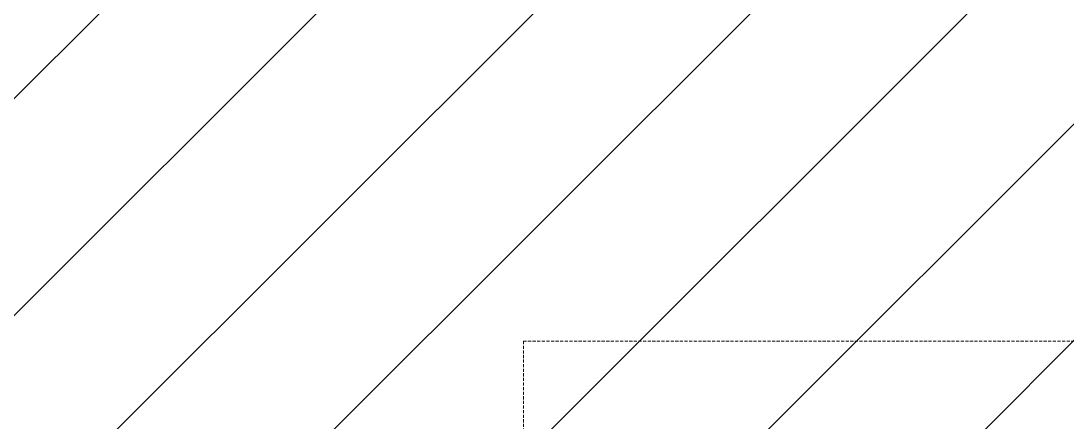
# Model space of a CAD drawing. Header units: inches. Extents: x 66261 to 131389, y 89316 to 134980.
# Drawn here: x 120285 to 121989, y 103379 to 104033 of the extents above; entities that cross this region are included whole.
import ezdxf

# ---------------------------------------------------------------- set-up
doc = ezdxf.new("R2010")
doc.units = ezdxf.units.IN
doc.header["$MEASUREMENT"] = 0
doc.linetypes.add('HIDDENX2', pattern=[0.75, 0.5, -0.25])
doc.layers.add('DIM', color=251, linetype='Continuous', lineweight=0)
doc.layers.add('M-HVAC-EQPM-NEW', color=5, linetype='Continuous')
doc.layers.add('M-X-BKGD', color=8, linetype='Continuous')

# ---------------------------------------------------------------- blocks, each defined once
blk = doc.blocks.new('123')
at = {"layer": 'DIM', "linetype": 'HIDDENX2', "lineweight": 0, "ltscale": 10}
blk.add_lwpolyline([(-775270.9, -1065742.7), (-776470.9, -1065742.7), (-776470.9, -1066692.7), (-775270.9, -1066692.7)], close=True, dxfattribs=at)
blk.add_lwpolyline([(-775270.9, -1065742.7), (-776470.9, -1065742.7), (-776470.9, -1066692.7), (-775270.9, -1066692.7)], close=True, dxfattribs=at)

msp = doc.modelspace()

# ---------------------------------------------------------------- hatches: boundary and pattern name
at = {"layer": 'M-HVAC-EQPM-NEW'}
h = msp.add_hatch(dxfattribs=at)
h.set_pattern_fill('ANSI31', color=8, scale=2000)
h.set_pattern_definition([(45, (-70994.24, -96907.33), (-176.7767, 176.7767), [])])
h.paths.add_polyline_path([(113332, 112105.4), (128502.5, 112216.3), (128502.5, 109594.2), (128492, 100218.8), (113321.5, 100107.9)])

# ---------------------------------------------------------------- block references
at = {"layer": 'M-X-BKGD', "rotation": 90}
msp.add_blockref('123', (-944639.4, 878781.7), dxfattribs=at)

doc.saveas('drawing.dxf')
